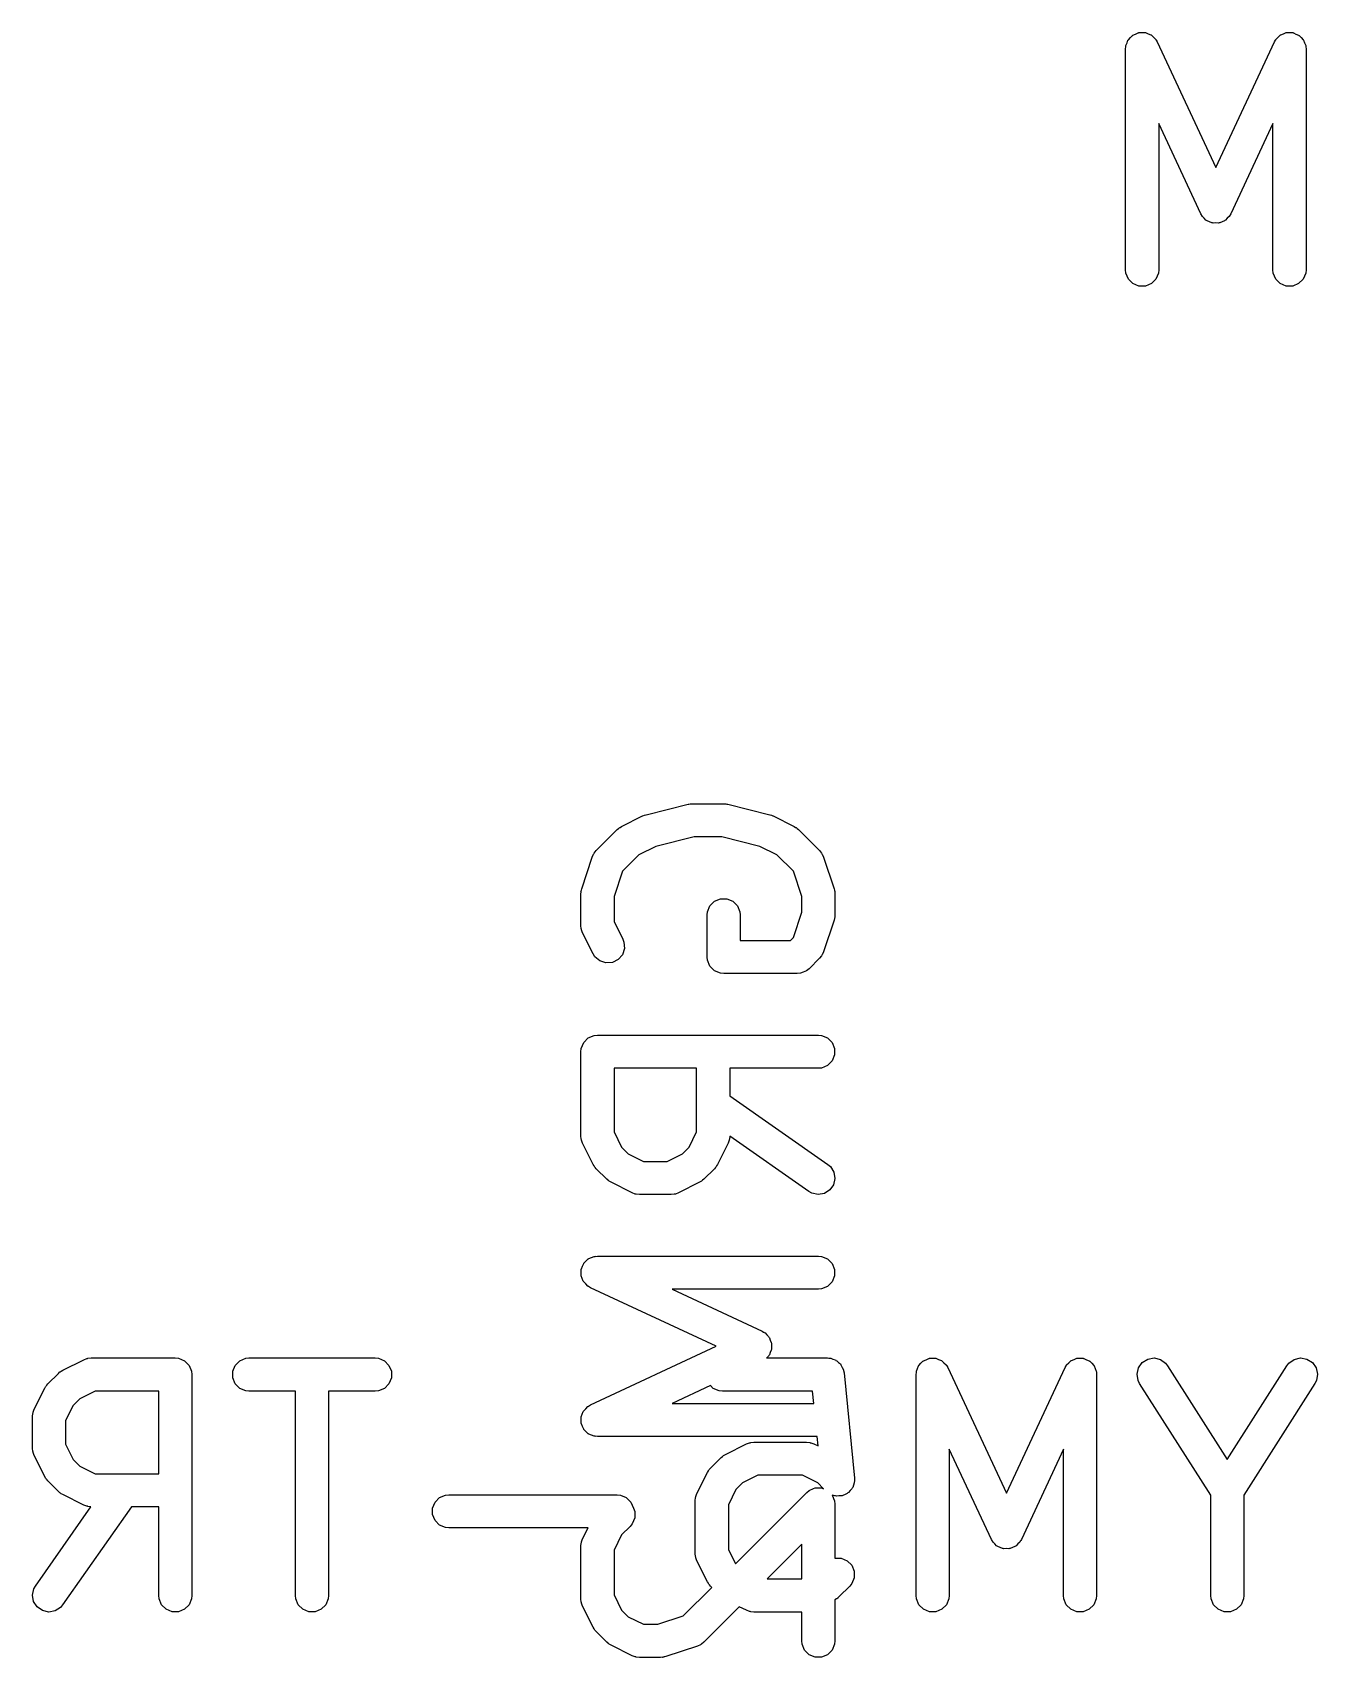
# Model space of a CAD drawing. Header units: inches. Extents: x -0.02 to 1.22, y 0 to 2.04.
# Drawn here: x -0.0245 to 0.2045, y 1.2057 to 1.4952 of the extents above; entities that cross this region are included whole.
import ezdxf

# ---------------------------------------------------------------- set-up
doc = ezdxf.new("R2010")
doc.units = ezdxf.units.IN
doc.header["$MEASUREMENT"] = 0
doc.layers.add('BLACK', color=250, linetype='CONTINUOUS')

msp = doc.modelspace()

# ---------------------------------------------------------------- linework, layer by layer
at = {"layer": 'BLACK', "linetype": 'CONTINUOUS'}
for p, q in [((0.17079, 1.49397), (0.17115, 1.49433)), ((0.17115, 1.49433), (0.1715, 1.49471)), ((0.1715, 1.49471), (0.17156, 1.49474)), ((0.17156, 1.49474), (0.17161, 1.49479)), ((0.17161, 1.49479), (0.17208, 1.49498)), ((0.17208, 1.49498), (0.17254, 1.4952)), ((0.17254, 1.4952), (0.17261, 1.4952)), ((0.17261, 1.4952), (0.17267, 1.49523)), ((0.17267, 1.49523), (0.17318, 1.49523)), ((0.17318, 1.49523), (0.1737, 1.49525)), ((0.1737, 1.49525), (0.17376, 1.49523)), ((0.17376, 1.49523), (0.17382, 1.49523)), ((0.17382, 1.49523), (0.1743, 1.49503)), ((0.1743, 1.49503), (0.17478, 1.49485)), ((0.17478, 1.49485), (0.17483, 1.49481)), ((0.17483, 1.49481), (0.17489, 1.49479)), ((0.17489, 1.49479), (0.17525, 1.49442)), ((0.17525, 1.49442), (0.17563, 1.49408)), ((0.19711, 1.49408), (0.19749, 1.49442)), ((0.19749, 1.49442), (0.19785, 1.49479)), ((0.19785, 1.49479), (0.19791, 1.49481)), ((0.19791, 1.49481), (0.19796, 1.49485)), ((0.19796, 1.49485), (0.19844, 1.49503)), ((0.19844, 1.49503), (0.19892, 1.49523)), ((0.19892, 1.49523), (0.19898, 1.49523)), ((0.19898, 1.49523), (0.19905, 1.49525)), ((0.19905, 1.49525), (0.19956, 1.49523)), ((0.19956, 1.49523), (0.20007, 1.49523)), ((0.20007, 1.49523), (0.20013, 1.4952)), ((0.20013, 1.4952), (0.2002, 1.4952)), ((0.2002, 1.4952), (0.20066, 1.49498)), ((0.20066, 1.49498), (0.20113, 1.49479)), ((0.20113, 1.49479), (0.20118, 1.49474)), ((0.20118, 1.49474), (0.20124, 1.49471)), ((0.20124, 1.49471), (0.20159, 1.49433)), ((0.20159, 1.49433), (0.20195, 1.49397)), ((0.17029, 1.49233), (0.17033, 1.49271)), ((0.17029, 1.45296), (0.17029, 1.49233)), ((0.17033, 1.49278), (0.17034, 1.49282)), ((0.17033, 1.49271), (0.17033, 1.49278)), ((0.17034, 1.49282), (0.17035, 1.49291)), ((0.17035, 1.49291), (0.17055, 1.49338)), ((0.17055, 1.49338), (0.17072, 1.49386)), ((0.17072, 1.49386), (0.17077, 1.49391)), ((0.17077, 1.49391), (0.17079, 1.49397)), ((0.17563, 1.49408), (0.17567, 1.494)), ((0.17567, 1.494), (0.1757, 1.49397)), ((0.1757, 1.49397), (0.17573, 1.49391)), ((0.17573, 1.49391), (0.17592, 1.49358)), ((0.17592, 1.49358), (0.18637, 1.47119)), ((0.18637, 1.47119), (0.19682, 1.49358)), ((0.19682, 1.49358), (0.19701, 1.49391)), ((0.19701, 1.49391), (0.19704, 1.49397)), ((0.19704, 1.49397), (0.19707, 1.494)), ((0.19707, 1.494), (0.19711, 1.49408)), ((0.20195, 1.49397), (0.20197, 1.49391)), ((0.20197, 1.49391), (0.20202, 1.49386)), ((0.20202, 1.49386), (0.20219, 1.49338)), ((0.20219, 1.49338), (0.20239, 1.49291)), ((0.20239, 1.49291), (0.2024, 1.49282)), ((0.2024, 1.49282), (0.20241, 1.49278)), ((0.20241, 1.49278), (0.20241, 1.49271)), ((0.20241, 1.49271), (0.20245, 1.49233)), ((0.20245, 1.49233), (0.20245, 1.45296)), ((0.18369, 1.46296), (0.1762, 1.47902)), ((0.1762, 1.47902), (0.1762, 1.45296)), ((0.19654, 1.47902), (0.18905, 1.46296)), ((0.19654, 1.45296), (0.19654, 1.47902)), ((0.18382, 1.46275), (0.18369, 1.46296)), ((0.18385, 1.46268), (0.18382, 1.46275)), ((0.18389, 1.46263), (0.18385, 1.46268)), ((0.18399, 1.46246), (0.18389, 1.46263)), ((0.18432, 1.46216), (0.18399, 1.46246)), ((0.18875, 1.46246), (0.18842, 1.46216)), ((0.18885, 1.46263), (0.18875, 1.46246)), ((0.1889, 1.46268), (0.18885, 1.46263)), ((0.18892, 1.46275), (0.1889, 1.46268)), ((0.18905, 1.46296), (0.18892, 1.46275)), ((0.18462, 1.46183), (0.18432, 1.46216)), ((0.18474, 1.46177), (0.18462, 1.46183)), ((0.18484, 1.46168), (0.18474, 1.46177)), ((0.18526, 1.46153), (0.18484, 1.46168)), ((0.18567, 1.46134), (0.18526, 1.46153)), ((0.1858, 1.46133), (0.18567, 1.46134)), ((0.18592, 1.46129), (0.1858, 1.46133)), ((0.18637, 1.46131), (0.18592, 1.46129)), ((0.18682, 1.46129), (0.18637, 1.46131)), ((0.18694, 1.46133), (0.18682, 1.46129)), ((0.18707, 1.46134), (0.18694, 1.46133)), ((0.18748, 1.46153), (0.18707, 1.46134)), ((0.1879, 1.46168), (0.18748, 1.46153)), ((0.188, 1.46177), (0.1879, 1.46168)), ((0.18812, 1.46183), (0.188, 1.46177)), ((0.18842, 1.46216), (0.18812, 1.46183)), ((0.17035, 1.45238), (0.17029, 1.45296)), ((0.17079, 1.45132), (0.17035, 1.45238)), ((0.17161, 1.4505), (0.17079, 1.45132)), ((0.1757, 1.45132), (0.17489, 1.4505)), ((0.17614, 1.45238), (0.1757, 1.45132)), ((0.1762, 1.45296), (0.17614, 1.45238)), ((0.1966, 1.45238), (0.19654, 1.45296)), ((0.19704, 1.45132), (0.1966, 1.45238)), ((0.19785, 1.4505), (0.19704, 1.45132)), ((0.20195, 1.45132), (0.20113, 1.4505)), ((0.20239, 1.45238), (0.20195, 1.45132)), ((0.20245, 1.45296), (0.20239, 1.45238)), ((0.17267, 1.45006), (0.17161, 1.4505)), ((0.17382, 1.45006), (0.17267, 1.45006)), ((0.17489, 1.4505), (0.17382, 1.45006)), ((0.19892, 1.45006), (0.19785, 1.4505)), ((0.20007, 1.45006), (0.19892, 1.45006)), ((0.20113, 1.4505), (0.20007, 1.45006)), ((0.08048, 1.35377), (0.08423, 1.35564)), ((0.08423, 1.35564), (0.08427, 1.35566)), ((0.08427, 1.35566), (0.08429, 1.35567)), ((0.08429, 1.35567), (0.08453, 1.35576)), ((0.08453, 1.35576), (0.08477, 1.35585)), ((0.08477, 1.35585), (0.08479, 1.35585)), ((0.08479, 1.35585), (0.08483, 1.35586)), ((0.08483, 1.35586), (0.09233, 1.35774)), ((0.09233, 1.35774), (0.09243, 1.35775)), ((0.09243, 1.35775), (0.09247, 1.35777)), ((0.09247, 1.35777), (0.09269, 1.35779)), ((0.09269, 1.35779), (0.0929, 1.35782)), ((0.0929, 1.35782), (0.09295, 1.35782)), ((0.09295, 1.35782), (0.09305, 1.35783)), ((0.09305, 1.35783), (0.09867, 1.35783)), ((0.09867, 1.35783), (0.09877, 1.35782)), ((0.09877, 1.35782), (0.09881, 1.35782)), ((0.09881, 1.35782), (0.09903, 1.35779)), ((0.09903, 1.35779), (0.09925, 1.35777)), ((0.09925, 1.35777), (0.09929, 1.35775)), ((0.09929, 1.35775), (0.09939, 1.35774)), ((0.09939, 1.35774), (0.10689, 1.35586)), ((0.10689, 1.35586), (0.10693, 1.35585)), ((0.10693, 1.35585), (0.10695, 1.35585)), ((0.10695, 1.35585), (0.10719, 1.35576)), ((0.10719, 1.35576), (0.10743, 1.35567)), ((0.10743, 1.35567), (0.10745, 1.35566)), ((0.10745, 1.35566), (0.10749, 1.35564)), ((0.10749, 1.35564), (0.11124, 1.35377)), ((0.07596, 1.34946), (0.07971, 1.35321)), ((0.07971, 1.35321), (0.07994, 1.3534)), ((0.07994, 1.3534), (0.07999, 1.35346)), ((0.07999, 1.35346), (0.08008, 1.35351)), ((0.08008, 1.35351), (0.08016, 1.35358)), ((0.08016, 1.35358), (0.08023, 1.35361)), ((0.08023, 1.35361), (0.08048, 1.35377)), ((0.11124, 1.35377), (0.11149, 1.35361)), ((0.11149, 1.35361), (0.11156, 1.35358)), ((0.11156, 1.35358), (0.11164, 1.35351)), ((0.11164, 1.35351), (0.11173, 1.35346)), ((0.11173, 1.35346), (0.11178, 1.3534)), ((0.11178, 1.3534), (0.11201, 1.35321)), ((0.11201, 1.35321), (0.11576, 1.34946)), ((0.07559, 1.34902), (0.07596, 1.34946)), ((0.08658, 1.35021), (0.08355, 1.3487)), ((0.09341, 1.35192), (0.08658, 1.35021)), ((0.09831, 1.35192), (0.09341, 1.35192)), ((0.10514, 1.35021), (0.09831, 1.35192)), ((0.10817, 1.3487), (0.10514, 1.35021)), ((0.11576, 1.34946), (0.11612, 1.34902)), ((0.07337, 1.34268), (0.07525, 1.34831)), ((0.07525, 1.34831), (0.07548, 1.34884)), ((0.07548, 1.34884), (0.07555, 1.34892)), ((0.07555, 1.34892), (0.07559, 1.34902)), ((0.08355, 1.3487), (0.08063, 1.34578)), ((0.11109, 1.34578), (0.10817, 1.3487)), ((0.11612, 1.34902), (0.11616, 1.34892)), ((0.11616, 1.34892), (0.11623, 1.34884)), ((0.11623, 1.34884), (0.11647, 1.34831)), ((0.11647, 1.34831), (0.11835, 1.34268)), ((0.08063, 1.34578), (0.07913, 1.34127)), ((0.11259, 1.34127), (0.11109, 1.34578)), ((0.07322, 1.34175), (0.07325, 1.34204)), ((0.07322, 1.33613), (0.07322, 1.34175)), ((0.07324, 1.34212), (0.07327, 1.34222)), ((0.07325, 1.34204), (0.07324, 1.34212)), ((0.07327, 1.34222), (0.07328, 1.34233)), ((0.07328, 1.34233), (0.07331, 1.3424)), ((0.07331, 1.3424), (0.07337, 1.34268)), ((0.07913, 1.34127), (0.07913, 1.33682)), ((0.09703, 1.34046), (0.0981, 1.3409)), ((0.0981, 1.3409), (0.09925, 1.3409)), ((0.09925, 1.3409), (0.10031, 1.34046)), ((0.11259, 1.33848), (0.11259, 1.34127)), ((0.11835, 1.34268), (0.11841, 1.3424)), ((0.11841, 1.3424), (0.11844, 1.34233)), ((0.11844, 1.34233), (0.11845, 1.34222)), ((0.11845, 1.34222), (0.11847, 1.34212)), ((0.11847, 1.34212), (0.11847, 1.34204)), ((0.11847, 1.34204), (0.1185, 1.34175)), ((0.1185, 1.34175), (0.1185, 1.338)), ((0.09572, 1.338), (0.09578, 1.33858)), ((0.09572, 1.3305), (0.09572, 1.338)), ((0.09578, 1.33858), (0.09622, 1.33964)), ((0.09622, 1.33964), (0.09703, 1.34046)), ((0.10031, 1.34046), (0.10113, 1.33964)), ((0.10113, 1.33964), (0.10157, 1.33858)), ((0.10157, 1.33858), (0.10162, 1.338)), ((0.10162, 1.338), (0.10162, 1.33346)), ((0.11109, 1.33397), (0.11259, 1.33848)), ((0.1185, 1.338), (0.11847, 1.33771)), ((0.07328, 1.33555), (0.07322, 1.33613)), ((0.07332, 1.33545), (0.07328, 1.33555)), ((0.07333, 1.33535), (0.07332, 1.33545)), ((0.07353, 1.33481), (0.07333, 1.33535)), ((0.07913, 1.33682), (0.08069, 1.3337)), ((0.11835, 1.33707), (0.11647, 1.33144)), ((0.11841, 1.33735), (0.11835, 1.33707)), ((0.11844, 1.33743), (0.11841, 1.33735)), ((0.11845, 1.33753), (0.11844, 1.33743)), ((0.11847, 1.33763), (0.11845, 1.33753)), ((0.11847, 1.33771), (0.11847, 1.33763)), ((0.07541, 1.33106), (0.07353, 1.33481)), ((0.08098, 1.33201), (0.08061, 1.33091)), ((0.08069, 1.3337), (0.0809, 1.33316)), ((0.0809, 1.33316), (0.08098, 1.33201)), ((0.10162, 1.33346), (0.11057, 1.33346)), ((0.11057, 1.33346), (0.11109, 1.33397)), ((0.07572, 1.33057), (0.07541, 1.33106)), ((0.07659, 1.32981), (0.07572, 1.33057)), ((0.07768, 1.32945), (0.07659, 1.32981)), ((0.07883, 1.32953), (0.07768, 1.32945)), ((0.07986, 1.33004), (0.07883, 1.32953)), ((0.08061, 1.33091), (0.07986, 1.33004)), ((0.09578, 1.32993), (0.09572, 1.3305)), ((0.09622, 1.32886), (0.09578, 1.32993)), ((0.09578, 1.32993), (0.09578, 1.32993)), ((0.11576, 1.33029), (0.11388, 1.32841)), ((0.11612, 1.33074), (0.11576, 1.33029)), ((0.11616, 1.33083), (0.11612, 1.33074)), ((0.11623, 1.33091), (0.11616, 1.33083)), ((0.11647, 1.33144), (0.11623, 1.33091)), ((0.09703, 1.32805), (0.09622, 1.32886)), ((0.0981, 1.32761), (0.09703, 1.32805)), ((0.09867, 1.32755), (0.0981, 1.32761)), ((0.11179, 1.32755), (0.09867, 1.32755)), ((0.11237, 1.32761), (0.11179, 1.32755)), ((0.11281, 1.32779), (0.11237, 1.32761)), ((0.11343, 1.32805), (0.11281, 1.32779)), ((0.11388, 1.32841), (0.11343, 1.32805)), ((0.07328, 1.31421), (0.07372, 1.31527)), ((0.07372, 1.31527), (0.07453, 1.31608)), ((0.07453, 1.31608), (0.0756, 1.31653)), ((0.0756, 1.31653), (0.07617, 1.31658)), ((0.07617, 1.31658), (0.11554, 1.31658)), ((0.11554, 1.31658), (0.11612, 1.31653)), ((0.11612, 1.31653), (0.11718, 1.31608)), ((0.11718, 1.31608), (0.118, 1.31527)), ((0.118, 1.31527), (0.11844, 1.31421)), ((0.07322, 1.31363), (0.07328, 1.31421)), ((0.07322, 1.29863), (0.07322, 1.31363)), ((0.118, 1.31199), (0.11718, 1.31117)), ((0.11844, 1.31305), (0.118, 1.31199)), ((0.11844, 1.31421), (0.11844, 1.31305)), ((0.09384, 1.31068), (0.07913, 1.31068)), ((0.07913, 1.31068), (0.07913, 1.29933)), ((0.09384, 1.29933), (0.09384, 1.31068)), ((0.11554, 1.31068), (0.09975, 1.31068)), ((0.09975, 1.31068), (0.09975, 1.30579)), ((0.11612, 1.31073), (0.11554, 1.31068)), ((0.11718, 1.31117), (0.11612, 1.31073)), ((0.09975, 1.30579), (0.11724, 1.29355)), ((0.07328, 1.29806), (0.07322, 1.29863)), ((0.07332, 1.29796), (0.07328, 1.29806)), ((0.07333, 1.29785), (0.07332, 1.29796)), ((0.07353, 1.29731), (0.07333, 1.29785)), ((0.07541, 1.29356), (0.07353, 1.29731)), ((0.07913, 1.29933), (0.08048, 1.29663)), ((0.09249, 1.29663), (0.09384, 1.29933)), ((0.09944, 1.29731), (0.09756, 1.29356)), ((0.09964, 1.29785), (0.09944, 1.29731)), ((0.09965, 1.29796), (0.09964, 1.29785)), ((0.09969, 1.29806), (0.09965, 1.29796)), ((0.09974, 1.29859), (0.09969, 1.29806)), ((0.11385, 1.28871), (0.09974, 1.29859)), ((0.08048, 1.29663), (0.08167, 1.29543)), ((0.08167, 1.29543), (0.08437, 1.29409)), ((0.0886, 1.29409), (0.0913, 1.29543)), ((0.0913, 1.29543), (0.09249, 1.29663)), ((0.07556, 1.29331), (0.07541, 1.29356)), ((0.07559, 1.29324), (0.07556, 1.29331)), ((0.07566, 1.29316), (0.07559, 1.29324)), ((0.07572, 1.29307), (0.07566, 1.29316)), ((0.07578, 1.29302), (0.07572, 1.29307)), ((0.07596, 1.29279), (0.07578, 1.29302)), ((0.07784, 1.29092), (0.07596, 1.29279)), ((0.08437, 1.29409), (0.0886, 1.29409)), ((0.09701, 1.29279), (0.09513, 1.29092)), ((0.0972, 1.29302), (0.09701, 1.29279)), ((0.09725, 1.29307), (0.0972, 1.29302)), ((0.09731, 1.29316), (0.09725, 1.29307)), ((0.09738, 1.29324), (0.09731, 1.29316)), ((0.09741, 1.29331), (0.09738, 1.29324)), ((0.09756, 1.29356), (0.09741, 1.29331)), ((0.11724, 1.29355), (0.11768, 1.29317)), ((0.11768, 1.29317), (0.1183, 1.2922)), ((0.1183, 1.2922), (0.1185, 1.29107)), ((0.07806, 1.29073), (0.07784, 1.29092)), ((0.07811, 1.29067), (0.07806, 1.29073)), ((0.0782, 1.29062), (0.07811, 1.29067)), ((0.07828, 1.29055), (0.0782, 1.29062)), ((0.07835, 1.29052), (0.07828, 1.29055)), ((0.0786, 1.29037), (0.07835, 1.29052)), ((0.08235, 1.28849), (0.0786, 1.29037)), ((0.09437, 1.29037), (0.09062, 1.28849)), ((0.09462, 1.29052), (0.09437, 1.29037)), ((0.09469, 1.29055), (0.09462, 1.29052)), ((0.09477, 1.29062), (0.09469, 1.29055)), ((0.09486, 1.29067), (0.09477, 1.29062)), ((0.09491, 1.29073), (0.09486, 1.29067)), ((0.09513, 1.29092), (0.09491, 1.29073)), ((0.11436, 1.28843), (0.11385, 1.28871)), ((0.11759, 1.289), (0.11661, 1.28838)), ((0.11825, 1.28994), (0.11759, 1.289)), ((0.1185, 1.29107), (0.11825, 1.28994)), ((0.08289, 1.28828), (0.08235, 1.28849)), ((0.083, 1.28828), (0.08289, 1.28828)), ((0.0831, 1.28824), (0.083, 1.28828)), ((0.08367, 1.28818), (0.0831, 1.28824)), ((0.0893, 1.28818), (0.08367, 1.28818)), ((0.08987, 1.28824), (0.0893, 1.28818)), ((0.08997, 1.28828), (0.08987, 1.28824)), ((0.09008, 1.28828), (0.08997, 1.28828)), ((0.09062, 1.28849), (0.09008, 1.28828)), ((0.11548, 1.28818), (0.11436, 1.28843)), ((0.11661, 1.28838), (0.11548, 1.28818)), ((0.07464, 1.27678), (0.07512, 1.27696)), ((0.07512, 1.27696), (0.0756, 1.27716)), ((0.0756, 1.27716), (0.07569, 1.27716)), ((0.07569, 1.27716), (0.07573, 1.27718)), ((0.07573, 1.27718), (0.0758, 1.27717)), ((0.0758, 1.27717), (0.07617, 1.27721)), ((0.07617, 1.27721), (0.11554, 1.27721)), ((0.11554, 1.27721), (0.11612, 1.27716)), ((0.11612, 1.27716), (0.11718, 1.27671)), ((0.07326, 1.27381), (0.07328, 1.27432)), ((0.07328, 1.27484), (0.0733, 1.2749)), ((0.07328, 1.27432), (0.07328, 1.27484)), ((0.0733, 1.2749), (0.07331, 1.27496)), ((0.07331, 1.27496), (0.07352, 1.27543)), ((0.07352, 1.27543), (0.07372, 1.2759)), ((0.07372, 1.2759), (0.07377, 1.27595)), ((0.07377, 1.27595), (0.07379, 1.27601)), ((0.07379, 1.27601), (0.07417, 1.27635)), ((0.07417, 1.27635), (0.07453, 1.27671)), ((0.07453, 1.27671), (0.07459, 1.27674)), ((0.07459, 1.27674), (0.07464, 1.27678)), ((0.11718, 1.27671), (0.118, 1.2759)), ((0.118, 1.2759), (0.11844, 1.27484)), ((0.11844, 1.27484), (0.11844, 1.27368)), ((0.07328, 1.27375), (0.07326, 1.27381)), ((0.07328, 1.27368), (0.07328, 1.27375)), ((0.07347, 1.27321), (0.07328, 1.27368)), ((0.07365, 1.27273), (0.07347, 1.27321)), ((0.07369, 1.27268), (0.07365, 1.27273)), ((0.07372, 1.27262), (0.07369, 1.27268)), ((0.07408, 1.27226), (0.07372, 1.27262)), ((0.07443, 1.27188), (0.07408, 1.27226)), ((0.07451, 1.27183), (0.07443, 1.27188)), ((0.07453, 1.2718), (0.07451, 1.27183)), ((0.0746, 1.27178), (0.07453, 1.2718)), ((0.07493, 1.27158), (0.0746, 1.27178)), ((0.09731, 1.26114), (0.07493, 1.27158)), ((0.11554, 1.27131), (0.08948, 1.27131)), ((0.08948, 1.27131), (0.10554, 1.26381)), ((0.11612, 1.27136), (0.11554, 1.27131)), ((0.11718, 1.2718), (0.11612, 1.27136)), ((0.118, 1.27262), (0.11718, 1.2718)), ((0.11844, 1.27368), (0.118, 1.27262)), ((0.10554, 1.26381), (0.10576, 1.26369)), ((0.10576, 1.26369), (0.10583, 1.26366)), ((0.10583, 1.26366), (0.10588, 1.26361)), ((0.10588, 1.26361), (0.10604, 1.26352)), ((0.10604, 1.26352), (0.10635, 1.26319)), ((0.10635, 1.26319), (0.10668, 1.26288)), ((0.10668, 1.26288), (0.10673, 1.26276)), ((0.10673, 1.26276), (0.10682, 1.26267)), ((0.10682, 1.26267), (0.10697, 1.26225)), ((0.07493, 1.25069), (0.09731, 1.26114)), ((0.10682, 1.25961), (0.10673, 1.25951)), ((0.10697, 1.26003), (0.10682, 1.25961)), ((0.10697, 1.26225), (0.10716, 1.26184)), ((0.10716, 1.26043), (0.10697, 1.26003)), ((0.10716, 1.26184), (0.10717, 1.26171)), ((0.10717, 1.26056), (0.10716, 1.26043)), ((0.10717, 1.26171), (0.10721, 1.26158)), ((0.10721, 1.26069), (0.10717, 1.26056)), ((0.10721, 1.26158), (0.10719, 1.26114)), ((0.10719, 1.26114), (0.10721, 1.26069)), ((-0.01953, 1.25662), (-0.01945, 1.25669)), ((-0.01945, 1.25669), (-0.01937, 1.25672)), ((-0.01937, 1.25672), (-0.01913, 1.25688)), ((-0.01913, 1.25688), (-0.01538, 1.25875)), ((-0.01538, 1.25875), (-0.01484, 1.25896)), ((-0.01484, 1.25896), (-0.01473, 1.25896)), ((-0.01473, 1.25896), (-0.01463, 1.25901)), ((-0.01463, 1.25901), (-0.01406, 1.25906)), ((-0.01406, 1.25906), (0.00094, 1.25906)), ((0.00094, 1.25906), (0.00152, 1.25901)), ((0.00152, 1.25901), (0.00258, 1.25856)), ((0.00258, 1.25856), (0.0034, 1.25775)), ((0.0034, 1.25775), (0.00384, 1.25669)), ((0.00384, 1.25669), (0.00389, 1.25611)), ((0.01117, 1.25669), (0.01161, 1.25775)), ((0.01117, 1.25553), (0.01117, 1.25669)), ((0.01161, 1.25775), (0.01242, 1.25856)), ((0.01242, 1.25856), (0.01349, 1.25901)), ((0.01349, 1.25901), (0.01407, 1.25906)), ((0.01407, 1.25906), (0.03656, 1.25906)), ((0.03656, 1.25906), (0.03714, 1.25901)), ((0.03714, 1.25901), (0.0382, 1.25856)), ((0.0382, 1.25856), (0.03902, 1.25775)), ((0.03902, 1.25775), (0.03946, 1.25669)), ((0.03946, 1.25669), (0.03946, 1.25553)), ((0.10635, 1.25909), (0.10632, 1.25906)), ((0.10632, 1.25906), (0.11718, 1.25906)), ((0.10668, 1.25939), (0.10635, 1.25909)), ((0.10673, 1.25951), (0.10668, 1.25939)), ((0.11718, 1.25906), (0.11739, 1.25904)), ((0.11739, 1.25904), (0.11746, 1.25905)), ((0.11746, 1.25905), (0.11753, 1.25903)), ((0.11753, 1.25903), (0.11775, 1.25901)), ((0.11775, 1.25901), (0.11815, 1.25884)), ((0.11815, 1.25884), (0.11857, 1.25872)), ((0.11857, 1.25872), (0.11868, 1.25862)), ((0.11868, 1.25862), (0.11882, 1.25856)), ((0.11882, 1.25856), (0.11912, 1.25826)), ((0.11912, 1.25826), (0.11946, 1.25799)), ((0.11946, 1.25799), (0.11953, 1.25786)), ((0.11953, 1.25786), (0.11963, 1.25775)), ((0.11963, 1.25775), (0.1198, 1.25735)), ((0.1198, 1.25735), (0.12, 1.25697)), ((0.12, 1.25697), (0.12005, 1.25675)), ((0.12005, 1.25675), (0.12007, 1.25669)), ((0.12007, 1.25669), (0.12007, 1.25661)), ((0.13302, 1.2566), (0.13303, 1.25669)), ((0.13303, 1.25669), (0.13323, 1.25716)), ((0.13323, 1.25716), (0.1334, 1.25764)), ((0.1334, 1.25764), (0.13344, 1.25769)), ((0.13344, 1.25769), (0.13347, 1.25775)), ((0.13347, 1.25775), (0.13383, 1.25811)), ((0.13383, 1.25811), (0.13418, 1.25849)), ((0.13418, 1.25849), (0.13424, 1.25852)), ((0.13424, 1.25852), (0.13428, 1.25856)), ((0.13428, 1.25856), (0.13476, 1.25876)), ((0.13476, 1.25876), (0.13522, 1.25898)), ((0.13522, 1.25898), (0.13529, 1.25898)), ((0.13529, 1.25898), (0.13535, 1.25901)), ((0.13535, 1.25901), (0.13586, 1.25901)), ((0.13586, 1.25901), (0.13637, 1.25903)), ((0.13637, 1.25903), (0.13644, 1.25901)), ((0.13644, 1.25901), (0.1365, 1.25901)), ((0.1365, 1.25901), (0.13697, 1.25881)), ((0.13697, 1.25881), (0.13746, 1.25863)), ((0.13746, 1.25863), (0.1375, 1.25859)), ((0.1375, 1.25859), (0.13757, 1.25856)), ((0.13757, 1.25856), (0.13793, 1.2582)), ((0.13793, 1.2582), (0.13831, 1.25786)), ((0.13831, 1.25786), (0.13835, 1.25778)), ((0.13835, 1.25778), (0.13838, 1.25775)), ((0.13838, 1.25775), (0.13841, 1.25769)), ((0.13841, 1.25769), (0.1386, 1.25736)), ((0.1386, 1.25736), (0.14905, 1.23497)), ((0.14905, 1.23497), (0.1595, 1.25736)), ((0.1595, 1.25736), (0.15969, 1.25769)), ((0.15969, 1.25769), (0.15972, 1.25775)), ((0.15972, 1.25775), (0.15974, 1.25778)), ((0.15974, 1.25778), (0.15979, 1.25786)), ((0.15979, 1.25786), (0.16017, 1.2582)), ((0.16017, 1.2582), (0.16053, 1.25856)), ((0.16053, 1.25856), (0.16059, 1.25859)), ((0.16059, 1.25859), (0.16064, 1.25863)), ((0.16064, 1.25863), (0.16112, 1.25881)), ((0.16112, 1.25881), (0.1616, 1.25901)), ((0.1616, 1.25901), (0.16166, 1.25901)), ((0.16166, 1.25901), (0.16172, 1.25903)), ((0.16172, 1.25903), (0.16224, 1.25901)), ((0.16224, 1.25901), (0.16275, 1.25901)), ((0.16275, 1.25901), (0.16281, 1.25898)), ((0.16281, 1.25898), (0.16287, 1.25898)), ((0.16287, 1.25898), (0.16334, 1.25876)), ((0.16334, 1.25876), (0.16381, 1.25856)), ((0.16381, 1.25856), (0.16386, 1.25852)), ((0.16386, 1.25852), (0.16392, 1.25849)), ((0.16392, 1.25849), (0.16426, 1.25811)), ((0.16426, 1.25811), (0.16463, 1.25775)), ((0.16463, 1.25775), (0.16465, 1.25769)), ((0.16465, 1.25769), (0.1647, 1.25764)), ((0.1647, 1.25764), (0.16487, 1.25716)), ((0.16487, 1.25716), (0.16507, 1.25669)), ((0.16507, 1.25669), (0.16508, 1.2566)), ((0.17234, 1.25618), (0.17259, 1.2573)), ((0.17259, 1.2573), (0.17325, 1.25824)), ((0.17325, 1.25824), (0.17423, 1.25886)), ((0.17423, 1.25886), (0.17536, 1.25906)), ((0.17536, 1.25906), (0.17649, 1.25881)), ((0.17649, 1.25881), (0.17743, 1.25815)), ((0.17743, 1.25815), (0.17779, 1.25769)), ((0.17779, 1.25769), (0.18842, 1.24099)), ((0.18842, 1.24099), (0.19905, 1.25769)), ((0.19905, 1.25769), (0.19941, 1.25815)), ((0.19941, 1.25815), (0.20035, 1.25881)), ((0.20035, 1.25881), (0.20148, 1.25906)), ((0.20148, 1.25906), (0.20261, 1.25886)), ((0.20261, 1.25886), (0.20358, 1.25824)), ((0.20358, 1.25824), (0.20424, 1.2573)), ((0.20424, 1.2573), (0.20449, 1.25618)), ((-0.02232, 1.25368), (-0.02217, 1.25393)), ((-0.02217, 1.25393), (-0.02214, 1.254)), ((-0.02214, 1.254), (-0.02207, 1.25408)), ((-0.02207, 1.25408), (-0.02201, 1.25417)), ((-0.02201, 1.25417), (-0.02195, 1.25422)), ((-0.02195, 1.25422), (-0.02177, 1.25445)), ((-0.02177, 1.25445), (-0.01989, 1.25632)), ((-0.01989, 1.25632), (-0.01967, 1.25651)), ((-0.01967, 1.25651), (-0.01962, 1.25657)), ((-0.01962, 1.25657), (-0.01953, 1.25662)), ((0.00389, 1.25611), (0.00389, 1.21674)), ((0.01161, 1.25447), (0.01117, 1.25553)), ((0.01242, 1.25365), (0.01161, 1.25447)), ((0.03902, 1.25447), (0.0382, 1.25365)), ((0.03946, 1.25553), (0.03902, 1.25447)), ((0.0963, 1.25415), (0.08948, 1.25097)), ((0.09679, 1.25365), (0.0963, 1.25415)), ((0.12007, 1.25661), (0.12012, 1.2564)), ((0.12012, 1.2564), (0.12199, 1.23766)), ((0.13297, 1.25611), (0.13301, 1.25649)), ((0.13297, 1.21674), (0.13297, 1.25611)), ((0.13301, 1.25656), (0.13302, 1.2566)), ((0.13301, 1.25649), (0.13301, 1.25656)), ((0.16508, 1.2566), (0.16509, 1.25656)), ((0.16509, 1.25656), (0.16509, 1.25649)), ((0.16509, 1.25649), (0.16512, 1.25611)), ((0.16512, 1.25611), (0.16512, 1.21674)), ((0.17254, 1.25504), (0.17234, 1.25618)), ((0.1728, 1.25452), (0.17254, 1.25504)), ((0.18547, 1.23463), (0.1728, 1.25452)), ((0.20403, 1.25452), (0.19137, 1.23463)), ((0.20429, 1.25504), (0.20403, 1.25452)), ((0.20449, 1.25618), (0.20429, 1.25504)), ((-0.0242, 1.24993), (-0.02232, 1.25368)), ((-0.01606, 1.25181), (-0.01725, 1.25061)), ((-0.01336, 1.25316), (-0.01606, 1.25181)), ((-0.00201, 1.25316), (-0.01336, 1.25316)), ((-0.00201, 1.23844), (-0.00201, 1.25316)), ((0.01349, 1.25321), (0.01242, 1.25365)), ((0.01407, 1.25316), (0.01349, 1.25321)), ((0.02236, 1.25316), (0.01407, 1.25316)), ((0.02236, 1.21674), (0.02236, 1.25316)), ((0.03656, 1.25316), (0.02827, 1.25316)), ((0.02827, 1.25316), (0.02827, 1.21674)), ((0.03714, 1.25321), (0.03656, 1.25316)), ((0.0382, 1.25365), (0.03714, 1.25321)), ((0.08948, 1.25097), (0.11472, 1.25097)), ((0.09785, 1.25321), (0.09679, 1.25365)), ((0.09843, 1.25316), (0.09785, 1.25321)), ((0.11451, 1.25316), (0.09843, 1.25316)), ((0.11472, 1.25097), (0.11451, 1.25316)), ((-0.02451, 1.24861), (-0.02445, 1.24919)), ((-0.02451, 1.24299), (-0.02451, 1.24861)), ((-0.02445, 1.24919), (-0.02441, 1.24928)), ((-0.02441, 1.24928), (-0.0244, 1.24939)), ((-0.0244, 1.24939), (-0.0242, 1.24993)), ((-0.01725, 1.25061), (-0.0186, 1.24791)), ((0.07326, 1.24846), (0.07328, 1.24852)), ((0.07328, 1.24795), (0.07326, 1.24846)), ((0.07328, 1.24859), (0.07347, 1.24906)), ((0.07328, 1.24852), (0.07328, 1.24859)), ((0.07347, 1.24906), (0.07365, 1.24954)), ((0.07365, 1.24954), (0.07369, 1.24959)), ((0.07369, 1.24959), (0.07372, 1.24965)), ((0.07372, 1.24965), (0.07408, 1.25002)), ((0.07408, 1.25002), (0.07443, 1.25039)), ((0.07443, 1.25039), (0.07451, 1.25044)), ((0.07451, 1.25044), (0.07453, 1.25047)), ((0.07453, 1.25047), (0.0746, 1.25049)), ((0.0746, 1.25049), (0.07493, 1.25069)), ((-0.0186, 1.24791), (-0.0186, 1.24368)), ((0.07328, 1.24744), (0.07328, 1.24795)), ((0.0733, 1.24738), (0.07328, 1.24744)), ((0.07331, 1.24731), (0.0733, 1.24738)), ((0.07352, 1.24685), (0.07331, 1.24731)), ((0.07372, 1.24637), (0.07352, 1.24685)), ((0.07377, 1.24633), (0.07372, 1.24637)), ((0.07379, 1.24627), (0.07377, 1.24633)), ((0.07417, 1.24592), (0.07379, 1.24627)), ((0.07453, 1.24556), (0.07417, 1.24592)), ((0.07459, 1.24553), (0.07453, 1.24556)), ((0.07464, 1.24549), (0.07459, 1.24553)), ((0.07512, 1.24531), (0.07464, 1.24549)), ((0.0756, 1.24512), (0.07512, 1.24531)), ((0.07569, 1.24511), (0.0756, 1.24512)), ((0.07573, 1.24509), (0.07569, 1.24511)), ((-0.02445, 1.24241), (-0.02451, 1.24299)), ((-0.02441, 1.24231), (-0.02445, 1.24241)), ((-0.0244, 1.24221), (-0.02441, 1.24231)), ((-0.0242, 1.24167), (-0.0244, 1.24221)), ((-0.0186, 1.24368), (-0.01725, 1.24099)), ((0.0758, 1.2451), (0.07573, 1.24509)), ((0.07617, 1.24506), (0.0758, 1.2451)), ((0.11531, 1.24506), (0.07617, 1.24506)), ((0.09898, 1.24188), (0.10273, 1.24375)), ((0.10273, 1.24375), (0.10327, 1.24396)), ((0.10327, 1.24396), (0.10338, 1.24397)), ((0.10338, 1.24397), (0.10348, 1.24401)), ((0.10348, 1.24401), (0.10405, 1.24406)), ((0.10405, 1.24406), (0.11343, 1.24406)), ((0.11343, 1.24406), (0.114, 1.24401)), ((0.114, 1.24401), (0.1141, 1.24397)), ((0.1141, 1.24397), (0.11421, 1.24396)), ((0.11421, 1.24396), (0.11475, 1.24375)), ((0.11475, 1.24375), (0.11548, 1.24339)), ((0.11548, 1.24339), (0.11531, 1.24506)), ((0.14637, 1.22674), (0.13888, 1.2428)), ((0.13888, 1.2428), (0.13888, 1.21674)), ((0.15922, 1.2428), (0.15172, 1.22674)), ((0.15922, 1.21674), (0.15922, 1.2428)), ((-0.02232, 1.23792), (-0.0242, 1.24167)), ((-0.01725, 1.24099), (-0.01606, 1.23979)), ((-0.01606, 1.23979), (-0.01336, 1.23844)), ((0.09616, 1.23922), (0.09634, 1.23945)), ((0.09634, 1.23945), (0.09822, 1.24132)), ((0.09822, 1.24132), (0.09844, 1.24151)), ((0.09844, 1.24151), (0.09849, 1.24157)), ((0.09849, 1.24157), (0.09858, 1.24163)), ((0.09858, 1.24163), (0.09866, 1.24169)), ((0.09866, 1.24169), (0.09874, 1.24172)), ((0.09874, 1.24172), (0.09898, 1.24188)), ((-0.02217, 1.23767), (-0.02232, 1.23792)), ((-0.02214, 1.2376), (-0.02217, 1.23767)), ((-0.02207, 1.23752), (-0.02214, 1.2376)), ((-0.02201, 1.23743), (-0.02207, 1.23752)), ((-0.02195, 1.23738), (-0.02201, 1.23743)), ((-0.02177, 1.23715), (-0.02195, 1.23738)), ((-0.01989, 1.23527), (-0.02177, 1.23715)), ((-0.01336, 1.23844), (-0.00201, 1.23844)), ((0.09391, 1.23493), (0.09579, 1.23868)), ((0.09579, 1.23868), (0.09594, 1.23893)), ((0.09594, 1.23893), (0.09597, 1.239)), ((0.09597, 1.239), (0.09604, 1.23908)), ((0.09604, 1.23908), (0.0961, 1.23917)), ((0.0961, 1.23917), (0.09616, 1.23922)), ((0.10205, 1.23681), (0.10086, 1.23561)), ((0.10475, 1.23816), (0.10205, 1.23681)), ((0.11273, 1.23816), (0.10475, 1.23816)), ((0.11543, 1.23681), (0.11273, 1.23816)), ((0.11647, 1.23576), (0.11543, 1.23681)), ((0.12195, 1.23679), (0.12178, 1.23639)), ((0.12199, 1.23708), (0.12195, 1.23693)), ((0.12195, 1.23693), (0.12195, 1.23679)), ((0.12199, 1.23766), (0.12199, 1.23708)), ((-0.01967, 1.23509), (-0.01989, 1.23527)), ((-0.01962, 1.23503), (-0.01967, 1.23509)), ((-0.01953, 1.23497), (-0.01962, 1.23503)), ((-0.01945, 1.23491), (-0.01953, 1.23497)), ((-0.01937, 1.23488), (-0.01945, 1.23491)), ((-0.01913, 1.23472), (-0.01937, 1.23488)), ((-0.01538, 1.23285), (-0.01913, 1.23472)), ((0.04723, 1.23338), (0.04805, 1.23419)), ((0.04805, 1.23419), (0.04911, 1.23463)), ((0.04911, 1.23463), (0.04969, 1.23469)), ((0.04969, 1.23469), (0.07968, 1.23469)), ((0.07968, 1.23469), (0.08026, 1.23463)), ((0.08026, 1.23463), (0.08132, 1.23419)), ((0.08132, 1.23419), (0.08214, 1.23338)), ((0.0936, 1.23361), (0.09366, 1.23419)), ((0.0936, 1.22424), (0.0936, 1.23361)), ((0.09366, 1.23419), (0.0937, 1.23429)), ((0.0937, 1.23429), (0.09371, 1.23439)), ((0.09371, 1.23439), (0.09391, 1.23493)), ((0.10086, 1.23561), (0.09951, 1.23292)), ((0.10077, 1.22241), (0.11346, 1.2351)), ((0.11346, 1.2351), (0.1139, 1.23547)), ((0.1139, 1.23547), (0.11466, 1.23578)), ((0.11466, 1.23578), (0.11497, 1.23591)), ((0.11497, 1.23591), (0.11612, 1.23591)), ((0.11612, 1.23591), (0.11647, 1.23576)), ((0.11808, 1.23463), (0.118, 1.23465)), ((0.118, 1.23465), (0.11826, 1.23404)), ((0.11848, 1.23447), (0.11808, 1.23463)), ((0.11826, 1.23404), (0.11844, 1.23359)), ((0.11844, 1.23359), (0.1185, 1.23301)), ((0.11862, 1.23447), (0.11848, 1.23447)), ((0.11877, 1.23442), (0.11862, 1.23447)), ((0.1192, 1.23447), (0.11877, 1.23442)), ((0.11963, 1.23447), (0.1192, 1.23447)), ((0.11977, 1.23452), (0.11963, 1.23447)), ((0.11991, 1.23454), (0.11977, 1.23452)), ((0.12029, 1.23474), (0.11991, 1.23454)), ((0.12069, 1.23491), (0.12029, 1.23474)), ((0.1208, 1.23501), (0.12069, 1.23491)), ((0.12093, 1.23508), (0.1208, 1.23501)), ((0.1212, 1.23542), (0.12093, 1.23508)), ((0.12151, 1.23572), (0.1212, 1.23542)), ((0.12156, 1.23586), (0.12151, 1.23572)), ((0.12166, 1.23597), (0.12156, 1.23586)), ((0.12178, 1.23639), (0.12166, 1.23597)), ((0.18547, 1.21674), (0.18547, 1.23463)), ((0.19137, 1.23463), (0.19137, 1.21674)), ((-0.02397, 1.21843), (-0.0141, 1.23254)), ((-0.00689, 1.23253), (-0.01914, 1.21505)), ((-0.01484, 1.23264), (-0.01538, 1.23285)), ((-0.01473, 1.23263), (-0.01484, 1.23264)), ((-0.01463, 1.23259), (-0.01473, 1.23263)), ((-0.0141, 1.23254), (-0.01463, 1.23259)), ((-0.00201, 1.23253), (-0.00689, 1.23253)), ((-0.00201, 1.21674), (-0.00201, 1.23253)), ((0.04679, 1.23231), (0.04723, 1.23338)), ((0.04679, 1.23116), (0.04679, 1.23231)), ((0.04723, 1.2301), (0.04679, 1.23116)), ((0.08214, 1.23338), (0.08258, 1.23231)), ((0.08258, 1.23231), (0.08258, 1.2323)), ((0.08258, 1.2323), (0.08282, 1.23172)), ((0.08282, 1.23172), (0.08282, 1.23056)), ((0.09951, 1.23292), (0.09951, 1.22494)), ((0.1185, 1.23301), (0.1185, 1.22338)), ((0.04805, 1.22928), (0.04723, 1.2301)), ((0.04911, 1.22884), (0.04805, 1.22928)), ((0.04969, 1.22878), (0.04911, 1.22884)), ((0.07451, 1.22878), (0.04969, 1.22878)), ((0.07353, 1.22684), (0.07451, 1.22878)), ((0.08201, 1.22905), (0.08048, 1.22752)), ((0.08238, 1.2295), (0.08201, 1.22905)), ((0.08282, 1.23056), (0.08238, 1.2295)), ((0.07322, 1.22552), (0.07328, 1.22609)), ((0.07322, 1.21614), (0.07322, 1.22552)), ((0.07328, 1.22609), (0.07332, 1.22619)), ((0.07332, 1.22619), (0.07333, 1.2263)), ((0.07333, 1.2263), (0.07353, 1.22684)), ((0.08048, 1.22752), (0.07913, 1.22482)), ((0.09951, 1.22494), (0.10077, 1.22241)), ((0.11259, 1.22589), (0.1064, 1.21969)), ((0.11259, 1.21969), (0.11259, 1.22589)), ((0.1465, 1.22653), (0.14637, 1.22674)), ((0.14652, 1.22646), (0.1465, 1.22653)), ((0.14657, 1.22641), (0.14652, 1.22646)), ((0.14667, 1.22624), (0.14657, 1.22641)), ((0.147, 1.22594), (0.14667, 1.22624)), ((0.1473, 1.22561), (0.147, 1.22594)), ((0.14742, 1.22555), (0.1473, 1.22561)), ((0.14752, 1.22546), (0.14742, 1.22555)), ((0.14794, 1.22531), (0.14752, 1.22546)), ((0.14835, 1.22512), (0.14794, 1.22531)), ((0.14848, 1.22511), (0.14835, 1.22512)), ((0.1486, 1.22507), (0.14848, 1.22511)), ((0.14905, 1.22509), (0.1486, 1.22507)), ((0.1495, 1.22507), (0.14905, 1.22509)), ((0.14962, 1.22511), (0.1495, 1.22507)), ((0.14975, 1.22512), (0.14962, 1.22511)), ((0.15016, 1.22531), (0.14975, 1.22512)), ((0.15058, 1.22546), (0.15016, 1.22531)), ((0.15068, 1.22555), (0.15058, 1.22546)), ((0.1508, 1.22561), (0.15068, 1.22555)), ((0.1511, 1.22594), (0.1508, 1.22561)), ((0.15143, 1.22624), (0.1511, 1.22594)), ((0.15153, 1.22641), (0.15143, 1.22624)), ((0.15157, 1.22646), (0.15153, 1.22641)), ((0.1516, 1.22653), (0.15157, 1.22646)), ((0.15172, 1.22674), (0.1516, 1.22653)), ((0.07913, 1.22482), (0.07913, 1.21684)), ((0.09366, 1.22366), (0.0936, 1.22424)), ((0.0937, 1.22356), (0.09366, 1.22366)), ((0.09371, 1.22346), (0.0937, 1.22356)), ((0.09391, 1.22292), (0.09371, 1.22346)), ((0.09579, 1.21917), (0.09391, 1.22292)), ((0.1185, 1.22338), (0.11963, 1.22338)), ((0.11963, 1.22338), (0.12069, 1.22294)), ((0.12069, 1.22294), (0.12151, 1.22213)), ((0.12151, 1.22213), (0.12195, 1.22107)), ((0.09594, 1.21892), (0.09579, 1.21917)), ((0.1064, 1.21969), (0.11259, 1.21969)), ((0.12195, 1.21991), (0.12151, 1.21885)), ((0.12195, 1.22107), (0.12195, 1.21991)), ((-0.02451, 1.2168), (-0.02426, 1.21793)), ((-0.02431, 1.21567), (-0.02451, 1.2168)), ((-0.02426, 1.21793), (-0.02397, 1.21843)), ((-0.00195, 1.21616), (-0.00201, 1.21674)), ((-0.00151, 1.2151), (-0.00195, 1.21616)), ((0.00384, 1.21616), (0.0034, 1.2151)), ((0.00389, 1.21674), (0.00384, 1.21616)), ((0.02242, 1.21616), (0.02236, 1.21674)), ((0.02286, 1.2151), (0.02242, 1.21616)), ((0.02821, 1.21616), (0.02777, 1.2151)), ((0.02827, 1.21674), (0.02821, 1.21616)), ((0.07913, 1.21684), (0.08048, 1.21414)), ((0.09145, 1.2131), (0.09655, 1.21819)), ((0.09597, 1.21885), (0.09594, 1.21892)), ((0.09604, 1.21877), (0.09597, 1.21885)), ((0.0961, 1.21868), (0.09604, 1.21877)), ((0.09616, 1.21863), (0.0961, 1.21868)), ((0.09634, 1.2184), (0.09616, 1.21863)), ((0.09655, 1.21819), (0.09634, 1.2184)), ((0.11882, 1.21616), (0.11875, 1.21613)), ((0.1189, 1.21623), (0.11882, 1.21616)), ((0.11899, 1.21628), (0.1189, 1.21623)), ((0.11904, 1.21634), (0.11899, 1.21628)), ((0.11927, 1.21653), (0.11904, 1.21634)), ((0.12114, 1.2184), (0.11927, 1.21653)), ((0.12151, 1.21885), (0.12114, 1.2184)), ((0.13303, 1.21616), (0.13297, 1.21674)), ((0.13347, 1.2151), (0.13303, 1.21616)), ((0.13882, 1.21616), (0.13838, 1.2151)), ((0.13888, 1.21674), (0.13882, 1.21616)), ((0.15928, 1.21616), (0.15922, 1.21674)), ((0.15972, 1.2151), (0.15928, 1.21616)), ((0.16507, 1.21616), (0.16463, 1.2151)), ((0.16512, 1.21674), (0.16507, 1.21616)), ((0.18552, 1.21616), (0.18547, 1.21674)), ((0.18596, 1.2151), (0.18552, 1.21616)), ((0.19131, 1.21616), (0.19087, 1.2151)), ((0.19137, 1.21674), (0.19131, 1.21616)), ((-0.02369, 1.2147), (-0.02431, 1.21567)), ((-0.02274, 1.21404), (-0.02369, 1.2147)), ((-0.02162, 1.21379), (-0.02274, 1.21404)), ((-0.02048, 1.21399), (-0.02162, 1.21379)), ((-0.01951, 1.21461), (-0.02048, 1.21399)), ((-0.01914, 1.21505), (-0.01951, 1.21461)), ((-0.0007, 1.21428), (-0.00151, 1.2151)), ((0.00037, 1.21384), (-0.0007, 1.21428)), ((0.00152, 1.21384), (0.00037, 1.21384)), ((0.00258, 1.21428), (0.00152, 1.21384)), ((0.0034, 1.2151), (0.00258, 1.21428)), ((0.02367, 1.21428), (0.02286, 1.2151)), ((0.02474, 1.21384), (0.02367, 1.21428)), ((0.02589, 1.21384), (0.02474, 1.21384)), ((0.02695, 1.21428), (0.02589, 1.21384)), ((0.02777, 1.2151), (0.02695, 1.21428)), ((0.07328, 1.21557), (0.07322, 1.21614)), ((0.07332, 1.21547), (0.07328, 1.21557)), ((0.07333, 1.21536), (0.07332, 1.21547)), ((0.07353, 1.21482), (0.07333, 1.21536)), ((0.07541, 1.21107), (0.07353, 1.21482)), ((0.08048, 1.21414), (0.08167, 1.21294)), ((0.10145, 1.21474), (0.09513, 1.20843)), ((0.10273, 1.2141), (0.10145, 1.21474)), ((0.10327, 1.21389), (0.10273, 1.2141)), ((0.10338, 1.21388), (0.10327, 1.21389)), ((0.10348, 1.21384), (0.10338, 1.21388)), ((0.10405, 1.21379), (0.10348, 1.21384)), ((0.11259, 1.21379), (0.10405, 1.21379)), ((0.11259, 1.20864), (0.11259, 1.21379)), ((0.11875, 1.21613), (0.1185, 1.21597)), ((0.1185, 1.21597), (0.1185, 1.21597)), ((0.1185, 1.21597), (0.1185, 1.20864)), ((0.13428, 1.21428), (0.13347, 1.2151)), ((0.13535, 1.21384), (0.13428, 1.21428)), ((0.1365, 1.21384), (0.13535, 1.21384)), ((0.13757, 1.21428), (0.1365, 1.21384)), ((0.13838, 1.2151), (0.13757, 1.21428)), ((0.16053, 1.21428), (0.15972, 1.2151)), ((0.1616, 1.21384), (0.16053, 1.21428)), ((0.16275, 1.21384), (0.1616, 1.21384)), ((0.16381, 1.21428), (0.16275, 1.21384)), ((0.16463, 1.2151), (0.16381, 1.21428)), ((0.18678, 1.21428), (0.18596, 1.2151)), ((0.18784, 1.21384), (0.18678, 1.21428)), ((0.18899, 1.21384), (0.18784, 1.21384)), ((0.19006, 1.21428), (0.18899, 1.21384)), ((0.19087, 1.2151), (0.19006, 1.21428)), ((0.07556, 1.21082), (0.07541, 1.21107)), ((0.07559, 1.21075), (0.07556, 1.21082)), ((0.07566, 1.21067), (0.07559, 1.21075)), ((0.07572, 1.21058), (0.07566, 1.21067)), ((0.07578, 1.21053), (0.07572, 1.21058)), ((0.07596, 1.2103), (0.07578, 1.21053)), ((0.08167, 1.21294), (0.08437, 1.2116)), ((0.08437, 1.2116), (0.08694, 1.2116)), ((0.08694, 1.2116), (0.09145, 1.2131)), ((0.07784, 1.20843), (0.07596, 1.2103)), ((0.07806, 1.20824), (0.07784, 1.20843)), ((0.07811, 1.20818), (0.07806, 1.20824)), ((0.0782, 1.20813), (0.07811, 1.20818)), ((0.07828, 1.20806), (0.0782, 1.20813)), ((0.07835, 1.20803), (0.07828, 1.20806)), ((0.0786, 1.20788), (0.07835, 1.20803)), ((0.08235, 1.206), (0.0786, 1.20788)), ((0.09398, 1.20772), (0.08836, 1.20584)), ((0.09451, 1.20795), (0.09398, 1.20772)), ((0.09459, 1.20802), (0.09451, 1.20795)), ((0.09469, 1.20806), (0.09459, 1.20802)), ((0.09513, 1.20843), (0.09469, 1.20806)), ((0.11265, 1.20807), (0.11259, 1.20864)), ((0.11309, 1.207), (0.11265, 1.20807)), ((0.11844, 1.20807), (0.118, 1.207)), ((0.1185, 1.20864), (0.11844, 1.20807)), ((0.08289, 1.20579), (0.08235, 1.206)), ((0.083, 1.20579), (0.08289, 1.20579)), ((0.0831, 1.20575), (0.083, 1.20579)), ((0.08367, 1.20569), (0.0831, 1.20575)), ((0.08742, 1.20569), (0.08367, 1.20569)), ((0.08771, 1.20572), (0.08742, 1.20569)), ((0.08779, 1.20571), (0.08771, 1.20572)), ((0.08789, 1.20574), (0.08779, 1.20571)), ((0.088, 1.20575), (0.08789, 1.20574)), ((0.08807, 1.20578), (0.088, 1.20575)), ((0.08836, 1.20584), (0.08807, 1.20578)), ((0.1139, 1.20619), (0.11309, 1.207)), ((0.11497, 1.20575), (0.1139, 1.20619)), ((0.11612, 1.20575), (0.11497, 1.20575)), ((0.11718, 1.20619), (0.11612, 1.20575)), ((0.118, 1.207), (0.11718, 1.20619))]:
    msp.add_line(p, q, dxfattribs=at)

doc.saveas('drawing.dxf')
